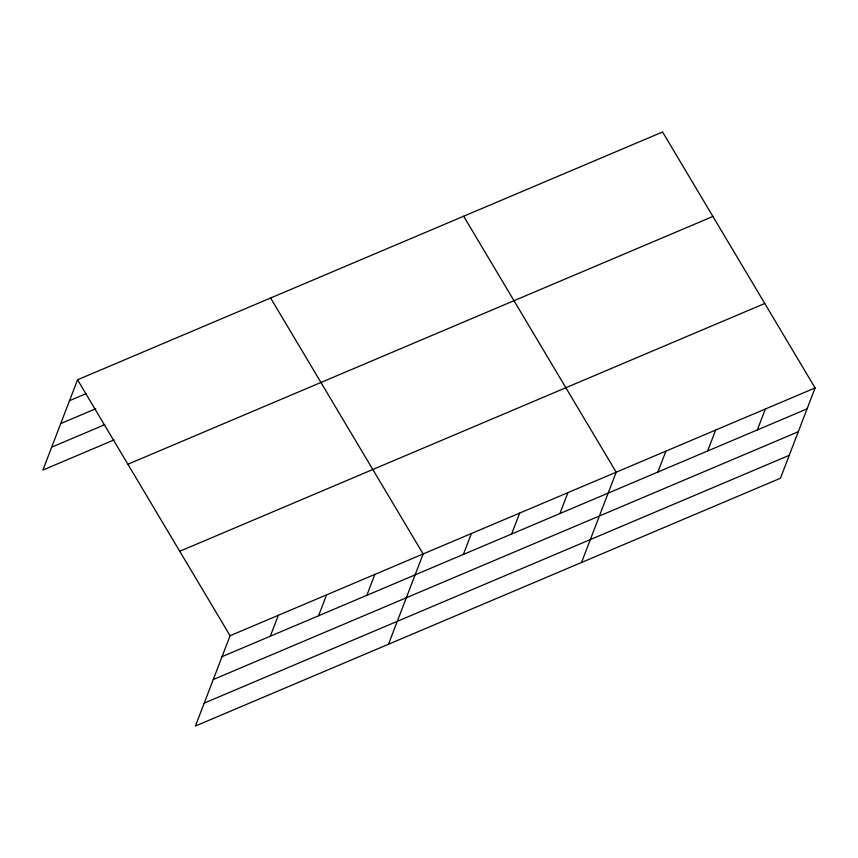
<?xml version="1.0" encoding="UTF-8"?>
<svg xmlns="http://www.w3.org/2000/svg" width="858" height="858" viewBox="0 0 858 858"><rect width="100%" height="100%" fill="white"/><g stroke="black" fill="none" stroke-linecap="round" stroke-linejoin="round"><path stroke-width="1.29" d="M815.1 387.945L230.083 635.735L195.42 726.018L780.448 478.228L815.1 387.945L662.58 131.982L77.552 379.772L42.9 470.055L114.093 439.897M270.313 636.207L278.346 615.293M318.575 615.765L326.608 594.851M366.849 595.323L374.871 574.41M388.481 644.24L423.133 553.968L270.613 298.005M463.374 554.44L471.396 533.526M511.636 533.998L519.669 513.084M559.899 513.556L567.932 492.642M581.542 562.473L616.194 472.2L463.663 216.237M657.893 472.05L665.915 451.136M707.614 450.986L715.647 430.072M757.346 429.922L765.368 409.009M69.53 400.686L86.422 393.532M60.736 423.573L95.731 408.762M51.684 447.157L104.773 424.678M127.885 464.242L712.912 216.452M179.751 551.276L764.768 303.475M222.05 656.649L807.078 408.858M213.267 679.536L798.283 431.746M204.215 703.12L789.231 455.33M77.552 379.772L230.083 635.735"/></g></svg>
